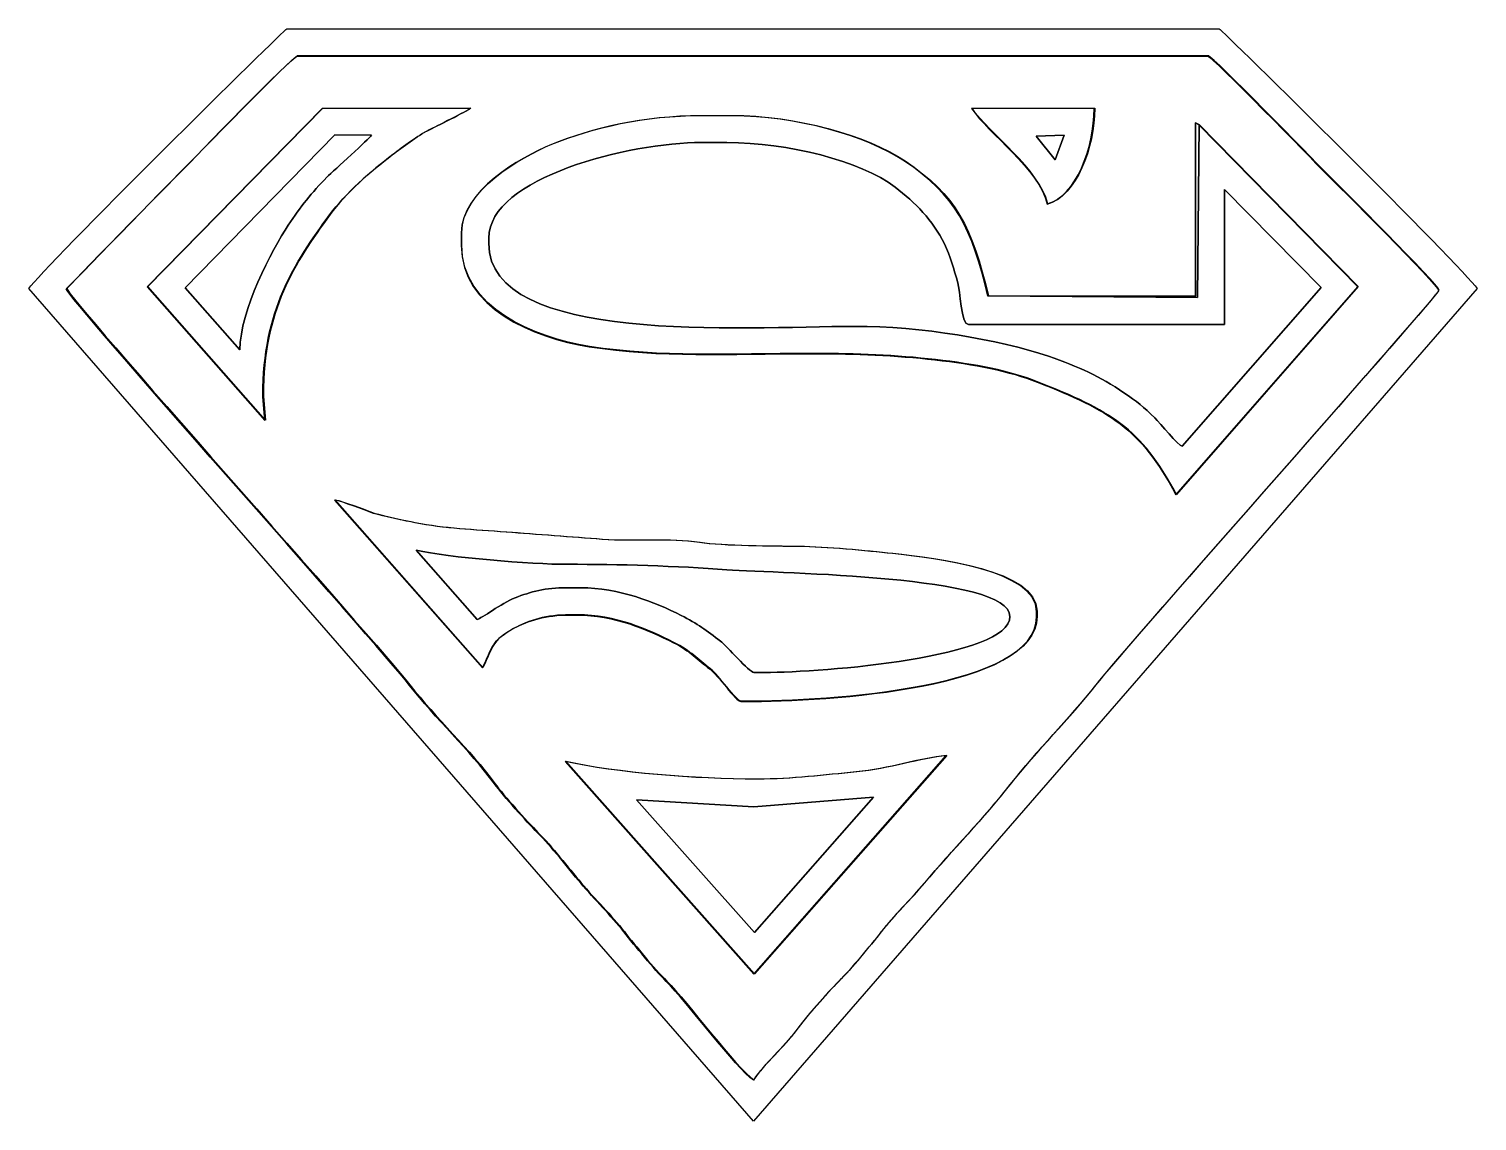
# Model space of a CAD drawing. Header units: centimetres. Extents: x -13.9 to 14.4, y -9.1 to 12.3.
import ezdxf

# ---------------------------------------------------------------- set-up
doc = ezdxf.new("R2010")
doc.units = ezdxf.units.CM
doc.header["$MEASUREMENT"] = 0
doc.layers.add('layer 1', color=7, linetype='Continuous')

msp = doc.modelspace()

# ---------------------------------------------------------------- linework, layer by layer
at = {"layer": 'layer 1'}
for points, knots in [([(-13.94435, 7.2191), (-13.94435, 7.2191), (0.23575, -9.07877), (0.23575, -9.07877), (0.23575, -9.07877), (0.23575, -9.07877), (14.39015, 7.2191), (14.39015, 7.2191), (14.39015, 7.2191), (14.12728, 7.61167), (9.38602, 12.30026), (9.34428, 12.30026), (9.34428, 12.30026), (9.34428, 12.30026), (-8.89848, 12.30026), (-8.89848, 12.30026), (-8.89848, 12.30026), (-8.94021, 12.30026), (-13.68148, 7.61167), (-13.94435, 7.2191)], [0, 0, 0, 0, 0.2, 0.2, 0.2, 0.2, 0.4, 0.4, 0.4, 0.4, 0.6, 0.6, 0.6, 0.6, 0.8, 0.8, 0.8, 0.8, 1, 1, 1, 1]), ([(-13.20335, 7.2191), (-13.20335, 7.22181), (-11.15264, 9.32264), (-10.95383, 9.52145), (-10.95383, 9.52145), (-10.71852, 9.75676), (-8.77603, 11.77097), (-8.68676, 11.77097), (-8.68676, 11.77097), (-8.68676, 11.77097), (9.13257, 11.77097), (9.13257, 11.77097), (9.13257, 11.77097), (9.21888, 11.77097), (11.18179, 9.73949), (11.41738, 9.50391), (11.41738, 9.50391), (11.65298, 9.26831), (13.64915, 7.28365), (13.64915, 7.18382), (13.64915, 7.18382), (13.64915, 7.10314), (7.54954, 0.24299), (6.93826, -0.53719), (6.93826, -0.53719), (6.40916, -1.21249), (5.78717, -1.8138), (5.25772, -2.49108), (5.25772, -2.49108), (4.75884, -3.12923), (4.12151, -3.77869), (3.58361, -4.41612), (3.58361, -4.41612), (3.31407, -4.73553), (2.99014, -5.0504), (2.73925, -5.37134), (2.73925, -5.37134), (2.51737, -5.65518), (2.15843, -6.08867), (1.90807, -6.33973), (1.90807, -6.33973), (1.67286, -6.57561), (1.27305, -7.03492), (1.07332, -7.30456), (1.07332, -7.30456), (0.83307, -7.6289), (0.46053, -7.94284), (0.24055, -8.27136), (0.24055, -8.27136), (-0.0934, -8.04774), (-1.06282, -6.74032), (-1.46227, -6.33973), (-1.46227, -6.33973), (-1.71262, -6.08867), (-2.07156, -5.65518), (-2.29345, -5.37134), (-2.29345, -5.37134), (-2.54433, -5.0504), (-2.86827, -4.73553), (-3.1378, -4.41612), (-3.1378, -4.41612), (-3.39747, -4.1084), (-3.70961, -3.70293), (-3.98442, -3.42788), (-3.98442, -3.42788), (-4.20039, -3.21172), (-4.64764, -2.7119), (-4.82653, -2.4704), (-4.82653, -2.4704), (-5.31871, -1.80597), (-5.97529, -1.19725), (-6.49246, -0.53719), (-6.49246, -0.53719), (-7.13243, 0.27961), (-13.20335, 7.05904), (-13.20335, 7.2191)], [0, 0, 0, 0, 0.05263158, 0.05263158, 0.05263158, 0.05263158, 0.10526316, 0.10526316, 0.10526316, 0.10526316, 0.15789474, 0.15789474, 0.15789474, 0.15789474, 0.21052632, 0.21052632, 0.21052632, 0.21052632, 0.26315789, 0.26315789, 0.26315789, 0.26315789, 0.31578947, 0.31578947, 0.31578947, 0.31578947, 0.36842105, 0.36842105, 0.36842105, 0.36842105, 0.42105263, 0.42105263, 0.42105263, 0.42105263, 0.47368421, 0.47368421, 0.47368421, 0.47368421, 0.52631579, 0.52631579, 0.52631579, 0.52631579, 0.57894737, 0.57894737, 0.57894737, 0.57894737, 0.63157895, 0.63157895, 0.63157895, 0.63157895, 0.68421053, 0.68421053, 0.68421053, 0.68421053, 0.73684211, 0.73684211, 0.73684211, 0.73684211, 0.78947368, 0.78947368, 0.78947368, 0.78947368, 0.84210526, 0.84210526, 0.84210526, 0.84210526, 0.89473684, 0.89473684, 0.89473684, 0.89473684, 0.94736842, 0.94736842, 0.94736842, 0.94736842, 1, 1, 1, 1]), ([(-11.61852, 7.25736), (-11.61852, 7.25736), (-9.31635, 4.64384), (-9.31635, 4.64384), (-9.31635, 4.64384), (-9.31635, 4.64384), (-9.35719, 5.10196), (-9.35719, 5.10196), (-9.35719, 5.10196), (-9.35719, 5.10196), (-9.35719, 5.13724), (-9.35719, 5.13724), (-9.35719, 5.13724), (-9.35719, 6.78876), (-8.74777, 7.71824), (-8.05165, 8.66585), (-8.05165, 8.66585), (-7.74231, 9.08696), (-7.25261, 9.51667), (-6.82628, 9.83992), (-6.82628, 9.83992), (-6.61945, 9.99675), (-6.33754, 10.21121), (-6.11139, 10.32474), (-6.11139, 10.32474), (-6.00267, 10.37932), (-5.34793, 10.70544), (-5.29933, 10.74768), (-5.29933, 10.74768), (-5.29933, 10.74768), (-8.19534, 10.75021), (-8.19534, 10.75021), (-8.19534, 10.75021), (-8.19534, 10.75021), (-11.61852, 7.25736), (-11.61852, 7.25736)], [0, 0, 0, 0, 0.11111111, 0.11111111, 0.11111111, 0.11111111, 0.22222222, 0.22222222, 0.22222222, 0.22222222, 0.33333333, 0.33333333, 0.33333333, 0.33333333, 0.44444444, 0.44444444, 0.44444444, 0.44444444, 0.55555556, 0.55555556, 0.55555556, 0.55555556, 0.66666667, 0.66666667, 0.66666667, 0.66666667, 0.77777778, 0.77777778, 0.77777778, 0.77777778, 0.88888889, 0.88888889, 0.88888889, 0.88888889, 1, 1, 1, 1]), ([(8.95614, 10.43011), (8.95614, 10.43011), (8.92018, 7.04268), (8.92018, 7.04268), (8.92018, 7.04268), (8.92018, 7.04268), (4.8277, 7.07796), (4.8277, 7.07796), (4.8277, 7.07796), (4.51692, 8.41195), (4.20035, 9.04776), (3.1975, 9.71734), (3.1975, 9.71734), (2.44108, 10.22237), (1.07036, 10.60654), (-0.18288, 10.60654), (-0.18288, 10.60654), (-0.18288, 10.60654), (-0.78274, 10.60654), (-0.78274, 10.60654), (-0.78274, 10.60654), (-1.90798, 10.60654), (-2.90991, 10.3668), (-3.71147, 10.04197), (-3.71147, 10.04197), (-4.33787, 9.78812), (-5.47576, 9.12587), (-5.47576, 8.31296), (-5.47576, 8.31296), (-5.47576, 8.31296), (-5.47576, 8.06596), (-5.47576, 8.06596), (-5.47576, 8.06596), (-5.47576, 6.84332), (-4.06827, 6.2596), (-2.97444, 6.08599), (-2.97444, 6.08599), (-1.5619, 5.86179), (-0.24963, 5.94882), (1.33441, 5.94882), (1.33441, 5.94882), (1.33441, 5.94882), (1.47555, 5.94882), (1.47555, 5.94882), (1.47555, 5.94882), (2.94983, 5.94882), (4.74258, 5.81345), (5.7909, 5.39473), (5.7909, 5.39473), (7.21444, 4.82614), (7.8038, 4.5074), (8.50663, 3.18843), (8.50663, 3.18843), (8.50663, 3.18843), (12.06609, 7.25911), (12.06609, 7.25911), (12.06609, 7.25911), (12.06609, 7.25911), (8.95614, 10.43011), (8.95614, 10.43011)], [0, 0, 0, 0, 0.06666667, 0.06666667, 0.06666667, 0.06666667, 0.13333333, 0.13333333, 0.13333333, 0.13333333, 0.2, 0.2, 0.2, 0.2, 0.26666667, 0.26666667, 0.26666667, 0.26666667, 0.33333333, 0.33333333, 0.33333333, 0.33333333, 0.4, 0.4, 0.4, 0.4, 0.46666667, 0.46666667, 0.46666667, 0.46666667, 0.53333333, 0.53333333, 0.53333333, 0.53333333, 0.6, 0.6, 0.6, 0.6, 0.66666667, 0.66666667, 0.66666667, 0.66666667, 0.73333333, 0.73333333, 0.73333333, 0.73333333, 0.8, 0.8, 0.8, 0.8, 0.86666667, 0.86666667, 0.86666667, 0.86666667, 0.93333333, 0.93333333, 0.93333333, 0.93333333, 1, 1, 1, 1]), ([(5.99213, 8.87754), (6.54615, 9.02547), (6.90956, 9.97985), (6.90956, 10.74768), (6.90956, 10.74768), (6.90956, 10.74768), (4.51013, 10.74768), (4.51013, 10.74768), (4.51013, 10.74768), (4.83428, 10.26361), (5.83461, 9.55367), (5.99213, 8.87754)], [0, 0, 0, 0, 0.33333333, 0.33333333, 0.33333333, 0.33333333, 0.66666667, 0.66666667, 0.66666667, 0.66666667, 1, 1, 1, 1]), ([(-7.95789, 10.23026), (-7.95789, 10.23026), (-7.24005, 10.2184), (-7.24005, 10.2184), (-7.24005, 10.2184), (-7.28676, 10.14863), (-7.97081, 9.54066), (-8.11342, 9.39805), (-8.11342, 9.39805), (-8.40809, 9.10339), (-8.63532, 8.81365), (-8.87025, 8.46117), (-8.87025, 8.46117), (-9.19423, 7.97507), (-9.81591, 6.78153), (-9.81591, 6.01939), (-9.81591, 6.01939), (-9.81591, 6.01939), (-10.89, 7.23429), (-10.89, 7.23429), (-10.89, 7.23429), (-10.89, 7.23429), (-7.95789, 10.23026), (-7.95789, 10.23026)], [0, 0, 0, 0, 0.16666667, 0.16666667, 0.16666667, 0.16666667, 0.33333333, 0.33333333, 0.33333333, 0.33333333, 0.5, 0.5, 0.5, 0.5, 0.66666667, 0.66666667, 0.66666667, 0.66666667, 0.83333333, 0.83333333, 0.83333333, 0.83333333, 1, 1, 1, 1]), ([(6.13834, 9.73545), (6.13834, 9.73545), (5.76265, 10.20416), (5.76265, 10.20416), (5.76265, 10.20416), (5.76265, 10.20416), (6.3097, 10.2184), (6.3097, 10.2184), (6.3097, 10.2184), (6.3097, 10.2184), (6.13834, 9.73545), (6.13834, 9.73545)], [0, 0, 0, 0, 0.33333333, 0.33333333, 0.33333333, 0.33333333, 0.66666667, 0.66666667, 0.66666667, 0.66666667, 1, 1, 1, 1]), ([(-4.94647, 8.20711), (-4.94647, 9.39093), (-2.19256, 10.07725), (-0.78274, 10.07725), (-0.78274, 10.07725), (-0.78274, 10.07725), (-0.28874, 10.07725), (-0.28874, 10.07725), (-0.28874, 10.07725), (0.90175, 10.07725), (2.32763, 9.71994), (3.00277, 9.20504), (3.00277, 9.20504), (3.40839, 8.8957), (3.73201, 8.56625), (3.97011, 8.09052), (3.97011, 8.09052), (4.08364, 7.86369), (4.15546, 7.58819), (4.23318, 7.3303), (4.23318, 7.3303), (4.27183, 7.20206), (4.29062, 6.51339), (4.43956, 6.51339), (4.43956, 6.51339), (4.43956, 6.51339), (9.45014, 6.51339), (9.45014, 6.51339), (9.45014, 6.51339), (9.45014, 6.51339), (9.45014, 9.15982), (9.45014, 9.15982), (9.45014, 9.15982), (9.45014, 9.15982), (11.33815, 7.23671), (11.33815, 7.23671), (11.33815, 7.23671), (11.33815, 7.23671), (8.62049, 4.12985), (8.62049, 4.12985), (8.62049, 4.12985), (8.5498, 4.13766), (8.18531, 4.58475), (8.08277, 4.6873), (8.08277, 4.6873), (7.874, 4.89607), (7.73114, 5.013), (7.4812, 5.17959), (7.4812, 5.17959), (7.00874, 5.49447), (6.60011, 5.69151), (6.00549, 5.8916), (6.00549, 5.8916), (5.03386, 6.21855), (3.49484, 6.48486), (2.21669, 6.47824), (2.21669, 6.47824), (-0.02625, 6.46663), (-4.94647, 6.11371), (-4.94647, 8.10125), (-4.94647, 8.10125), (-4.94647, 8.10125), (-4.94647, 8.20711), (-4.94647, 8.20711)], [0, 0, 0, 0, 0.0625, 0.0625, 0.0625, 0.0625, 0.125, 0.125, 0.125, 0.125, 0.1875, 0.1875, 0.1875, 0.1875, 0.25, 0.25, 0.25, 0.25, 0.3125, 0.3125, 0.3125, 0.3125, 0.375, 0.375, 0.375, 0.375, 0.4375, 0.4375, 0.4375, 0.4375, 0.5, 0.5, 0.5, 0.5, 0.5625, 0.5625, 0.5625, 0.5625, 0.625, 0.625, 0.625, 0.625, 0.6875, 0.6875, 0.6875, 0.6875, 0.75, 0.75, 0.75, 0.75, 0.8125, 0.8125, 0.8125, 0.8125, 0.875, 0.875, 0.875, 0.875, 0.9375, 0.9375, 0.9375, 0.9375, 1, 1, 1, 1]), ([(-5.06022, -0.19788), (-4.86575, 0.19793), (-4.87964, 0.33507), (-4.46463, 0.56226), (-4.46463, 0.56226), (-4.16007, 0.72898), (-3.81469, 0.83238), (-3.35861, 0.83238), (-3.35861, 0.83238), (-3.35861, 0.83238), (-3.21746, 0.83238), (-3.21746, 0.83238), (-3.21746, 0.83238), (-2.46011, 0.83238), (-1.84517, 0.54839), (-1.32407, 0.29105), (-1.32407, 0.29105), (-0.98548, 0.12383), (-0.86673, -0.03919), (-0.60621, -0.22609), (-0.60621, -0.22609), (-0.46533, -0.32716), (-0.0977, -0.86134), (-0.00645, -0.86134), (-0.00645, -0.86134), (-0.00645, -0.86134), (0.06412, -0.86134), (0.06412, -0.86134), (0.06412, -0.86134), (1.72996, -0.86134), (5.78042, -0.60408), (5.78042, 0.79709), (5.78042, 0.79709), (5.78042, 0.79709), (5.78042, 0.90295), (5.78042, 0.90295), (5.78042, 0.90295), (5.78042, 1.7139), (3.81953, 1.93918), (2.96042, 2.03496), (2.96042, 2.03496), (2.43694, 2.09332), (1.66894, 2.1668), (1.12404, 2.17458), (1.12404, 2.17458), (0.65129, 2.18133), (-0.37178, 2.18234), (-0.81053, 2.25131), (-0.81053, 2.25131), (-1.41073, 2.34564), (-2.06915, 2.26511), (-2.72374, 2.3141), (-2.72374, 2.3141), (-3.29864, 2.35713), (-4.01843, 2.41279), (-4.59333, 2.4558), (-4.59333, 2.4558), (-5.24597, 2.50462), (-5.79407, 2.52406), (-6.38569, 2.63945), (-6.38569, 2.63945), (-6.56617, 2.67465), (-6.9994, 2.75933), (-7.18971, 2.82343), (-7.18971, 2.82343), (-7.40133, 2.89471), (-7.78214, 3.05255), (-7.95399, 3.08341), (-7.95399, 3.08341), (-7.95399, 3.08341), (-5.06022, -0.19788), (-5.06022, -0.19788)], [0, 0, 0, 0, 0.05555556, 0.05555556, 0.05555556, 0.05555556, 0.11111111, 0.11111111, 0.11111111, 0.11111111, 0.16666667, 0.16666667, 0.16666667, 0.16666667, 0.22222222, 0.22222222, 0.22222222, 0.22222222, 0.27777778, 0.27777778, 0.27777778, 0.27777778, 0.33333333, 0.33333333, 0.33333333, 0.33333333, 0.38888889, 0.38888889, 0.38888889, 0.38888889, 0.44444444, 0.44444444, 0.44444444, 0.44444444, 0.5, 0.5, 0.5, 0.5, 0.55555556, 0.55555556, 0.55555556, 0.55555556, 0.61111111, 0.61111111, 0.61111111, 0.61111111, 0.66666667, 0.66666667, 0.66666667, 0.66666667, 0.72222222, 0.72222222, 0.72222222, 0.72222222, 0.77777778, 0.77777778, 0.77777778, 0.77777778, 0.83333333, 0.83333333, 0.83333333, 0.83333333, 0.88888889, 0.88888889, 0.88888889, 0.88888889, 0.94444444, 0.94444444, 0.94444444, 0.94444444, 1, 1, 1, 1]), ([(-6.36801, 2.09376), (-5.73114, 1.95665), (-4.14154, 1.81887), (-3.3939, 1.82037), (-3.3939, 1.82037), (-2.42969, 1.8223), (-1.24356, 1.78627), (-0.28846, 1.7148), (-0.28846, 1.7148), (0.78078, 1.63478), (5.25113, 1.60994), (5.25113, 0.79709), (5.25113, 0.79709), (5.25113, -0.00352), (1.5954, -0.29677), (0.45226, -0.29677), (0.45226, -0.29677), (0.45226, -0.29677), (0.24055, -0.29677), (0.24055, -0.29677), (0.24055, -0.29677), (0.15032, -0.29677), (-0.28985, 0.22294), (-0.41569, 0.31728), (-0.41569, 0.31728), (-0.68431, 0.51865), (-0.86554, 0.66222), (-1.18278, 0.82048), (-1.18278, 0.82048), (-1.69557, 1.07629), (-2.39975, 1.36166), (-3.14689, 1.36166), (-3.14689, 1.36166), (-3.14689, 1.36166), (-3.42918, 1.36166), (-3.42918, 1.36166), (-3.42918, 1.36166), (-3.8264, 1.36166), (-4.13482, 1.28288), (-4.4318, 1.16456), (-4.4318, 1.16456), (-4.70162, 1.05706), (-5.09253, 0.75347), (-5.1767, 0.74128), (-5.1767, 0.74128), (-5.1767, 0.74128), (-6.36801, 2.09376), (-6.36801, 2.09376)], [0, 0, 0, 0, 0.08333333, 0.08333333, 0.08333333, 0.08333333, 0.16666667, 0.16666667, 0.16666667, 0.16666667, 0.25, 0.25, 0.25, 0.25, 0.33333333, 0.33333333, 0.33333333, 0.33333333, 0.41666667, 0.41666667, 0.41666667, 0.41666667, 0.5, 0.5, 0.5, 0.5, 0.58333333, 0.58333333, 0.58333333, 0.58333333, 0.66666667, 0.66666667, 0.66666667, 0.66666667, 0.75, 0.75, 0.75, 0.75, 0.83333333, 0.83333333, 0.83333333, 0.83333333, 0.91666667, 0.91666667, 0.91666667, 0.91666667, 1, 1, 1, 1]), ([(0.31112, -2.37863), (-0.89945, -2.37863), (-2.43698, -2.25693), (-3.43976, -2.03511), (-3.43976, -2.03511), (-3.43976, -2.03511), (0.251, -6.19869), (0.251, -6.19869), (0.251, -6.19869), (0.251, -6.19869), (4.01613, -1.91992), (4.01613, -1.91992), (4.01613, -1.91992), (3.49736, -1.96309), (2.88928, -2.18043), (2.25291, -2.23856), (2.25291, -2.23856), (1.62306, -2.29609), (1.0059, -2.37863), (0.31112, -2.37863)], [0, 0, 0, 0, 0.2, 0.2, 0.2, 0.2, 0.4, 0.4, 0.4, 0.4, 0.6, 0.6, 0.6, 0.6, 0.8, 0.8, 0.8, 0.8, 1, 1, 1, 1]), ([(0.25115, -5.38725), (0.25115, -5.38725), (-2.05446, -2.79042), (-2.05446, -2.79042), (-2.05446, -2.79042), (-2.05446, -2.79042), (0.24205, -2.92803), (0.24205, -2.92803), (0.24205, -2.92803), (0.24205, -2.92803), (2.57935, -2.74023), (2.57935, -2.74023), (2.57935, -2.74023), (2.57935, -2.74023), (0.25115, -5.38725), (0.25115, -5.38725)], [0, 0, 0, 0, 0.25, 0.25, 0.25, 0.25, 0.5, 0.5, 0.5, 0.5, 0.75, 0.75, 0.75, 0.75, 1, 1, 1, 1])]:
    msp.add_open_spline(points, degree=3, knots=knots, dxfattribs=at)
at = {"layer": 'layer 1', "color": 1}
for points, knots in [([(-13.21415, 7.21314), (-13.21415, 7.05308), (-7.14323, 0.27365), (-6.50326, -0.54315), (-6.50326, -0.54315), (-5.98609, -1.20321), (-5.32951, -1.81193), (-4.83733, -2.47636), (-4.83733, -2.47636), (-4.65844, -2.71786), (-4.21119, -3.21768), (-3.99522, -3.43384), (-3.99522, -3.43384), (-3.72041, -3.70889), (-3.40827, -4.11436), (-3.1486, -4.42208), (-3.1486, -4.42208), (-2.87907, -4.74149), (-2.55513, -5.05636), (-2.30425, -5.3773), (-2.30425, -5.3773), (-2.08236, -5.66114), (-1.72342, -6.09463), (-1.47307, -6.34569), (-1.47307, -6.34569), (-1.07362, -6.74628), (-0.1042, -8.0537), (0.22975, -8.27732), (0.22975, -8.27732), (0.44973, -7.9488), (0.82227, -7.63486), (1.06252, -7.31052), (1.06252, -7.31052), (1.26225, -7.04088), (1.66206, -6.58157), (1.89727, -6.34569), (1.89727, -6.34569), (2.14763, -6.09463), (2.50657, -5.66114), (2.72845, -5.3773), (2.72845, -5.3773), (2.97934, -5.05636), (3.30327, -4.74149), (3.57281, -4.42208), (3.57281, -4.42208), (4.11071, -3.78465), (4.74804, -3.13519), (5.24692, -2.49704), (5.24692, -2.49704), (5.77637, -1.81976), (6.39836, -1.21845), (6.92746, -0.54315), (6.92746, -0.54315), (7.53874, 0.23703), (13.63835, 7.09718), (13.63835, 7.17786), (13.63835, 7.17786), (13.63835, 7.27769), (11.64218, 9.26235), (11.40658, 9.49795), (11.40658, 9.49795), (11.17099, 9.73353), (9.20808, 11.76501), (9.12177, 11.76501), (9.12177, 11.76501), (9.12177, 11.76501), (-8.69756, 11.76501), (-8.69756, 11.76501), (-8.69756, 11.76501), (-8.78683, 11.76501), (-10.72932, 9.7508), (-10.96463, 9.51549), (-10.96463, 9.51549), (-11.16344, 9.31668), (-13.21415, 7.21585), (-13.21415, 7.21314)], [0, 0, 0, 0, 0.05263158, 0.05263158, 0.05263158, 0.05263158, 0.10526316, 0.10526316, 0.10526316, 0.10526316, 0.15789474, 0.15789474, 0.15789474, 0.15789474, 0.21052632, 0.21052632, 0.21052632, 0.21052632, 0.26315789, 0.26315789, 0.26315789, 0.26315789, 0.31578947, 0.31578947, 0.31578947, 0.31578947, 0.36842105, 0.36842105, 0.36842105, 0.36842105, 0.42105263, 0.42105263, 0.42105263, 0.42105263, 0.47368421, 0.47368421, 0.47368421, 0.47368421, 0.52631579, 0.52631579, 0.52631579, 0.52631579, 0.57894737, 0.57894737, 0.57894737, 0.57894737, 0.63157895, 0.63157895, 0.63157895, 0.63157895, 0.68421053, 0.68421053, 0.68421053, 0.68421053, 0.73684211, 0.73684211, 0.73684211, 0.73684211, 0.78947368, 0.78947368, 0.78947368, 0.78947368, 0.84210526, 0.84210526, 0.84210526, 0.84210526, 0.89473684, 0.89473684, 0.89473684, 0.89473684, 0.94736842, 0.94736842, 0.94736842, 0.94736842, 1, 1, 1, 1]), ([(-8.20614, 10.74425), (-8.20614, 10.74425), (-5.31013, 10.74172), (-5.31013, 10.74172), (-5.31013, 10.74172), (-5.35873, 10.69948), (-6.01347, 10.37336), (-6.12219, 10.31878), (-6.12219, 10.31878), (-6.34834, 10.20525), (-6.63025, 9.99079), (-6.83708, 9.83396), (-6.83708, 9.83396), (-7.26341, 9.51071), (-7.75311, 9.081), (-8.06245, 8.65989), (-8.06245, 8.65989), (-8.75857, 7.71228), (-9.36799, 6.7828), (-9.36799, 5.13128), (-9.36799, 5.13128), (-9.36799, 5.13128), (-9.36799, 5.096), (-9.36799, 5.096), (-9.36799, 5.096), (-9.36799, 5.096), (-9.32715, 4.63788), (-9.32715, 4.63788), (-9.32715, 4.63788), (-9.32715, 4.63788), (-11.62932, 7.2514), (-11.62932, 7.2514), (-11.62932, 7.2514), (-11.62932, 7.2514), (-8.20614, 10.74425), (-8.20614, 10.74425)], [0, 0, 0, 0, 0.11111111, 0.11111111, 0.11111111, 0.11111111, 0.22222222, 0.22222222, 0.22222222, 0.22222222, 0.33333333, 0.33333333, 0.33333333, 0.33333333, 0.44444444, 0.44444444, 0.44444444, 0.44444444, 0.55555556, 0.55555556, 0.55555556, 0.55555556, 0.66666667, 0.66666667, 0.66666667, 0.66666667, 0.77777778, 0.77777778, 0.77777778, 0.77777778, 0.88888889, 0.88888889, 0.88888889, 0.88888889, 1, 1, 1, 1]), ([(4.8169, 7.072), (4.8169, 7.072), (8.87477, 7.072), (8.87477, 7.072), (8.87477, 7.072), (8.87477, 7.072), (8.87477, 10.45944), (8.87477, 10.45944), (8.87477, 10.45944), (8.87477, 10.45944), (8.94534, 10.42415), (8.94534, 10.42415), (8.94534, 10.42415), (8.94534, 10.42415), (12.05529, 7.25315), (12.05529, 7.25315), (12.05529, 7.25315), (12.05529, 7.25315), (8.49583, 3.18247), (8.49583, 3.18247), (8.49583, 3.18247), (7.793, 4.50144), (7.20364, 4.82018), (5.7801, 5.38877), (5.7801, 5.38877), (4.73178, 5.80749), (2.93903, 5.94286), (1.46475, 5.94286), (1.46475, 5.94286), (1.46475, 5.94286), (1.32361, 5.94286), (1.32361, 5.94286), (1.32361, 5.94286), (-0.26043, 5.94286), (-1.5727, 5.85583), (-2.98524, 6.08003), (-2.98524, 6.08003), (-4.07907, 6.25364), (-5.48656, 6.83736), (-5.48656, 8.06), (-5.48656, 8.06), (-5.48656, 8.06), (-5.48656, 8.307), (-5.48656, 8.307), (-5.48656, 8.307), (-5.48656, 9.11991), (-4.34867, 9.78216), (-3.72227, 10.03601), (-3.72227, 10.03601), (-2.92071, 10.36084), (-1.91878, 10.60058), (-0.79354, 10.60058), (-0.79354, 10.60058), (-0.79354, 10.60058), (-0.19368, 10.60058), (-0.19368, 10.60058), (-0.19368, 10.60058), (1.05956, 10.60058), (2.43028, 10.21641), (3.1867, 9.71138), (3.1867, 9.71138), (4.18955, 9.0418), (4.50612, 8.40599), (4.8169, 7.072)], [0, 0, 0, 0, 0.0625, 0.0625, 0.0625, 0.0625, 0.125, 0.125, 0.125, 0.125, 0.1875, 0.1875, 0.1875, 0.1875, 0.25, 0.25, 0.25, 0.25, 0.3125, 0.3125, 0.3125, 0.3125, 0.375, 0.375, 0.375, 0.375, 0.4375, 0.4375, 0.4375, 0.4375, 0.5, 0.5, 0.5, 0.5, 0.5625, 0.5625, 0.5625, 0.5625, 0.625, 0.625, 0.625, 0.625, 0.6875, 0.6875, 0.6875, 0.6875, 0.75, 0.75, 0.75, 0.75, 0.8125, 0.8125, 0.8125, 0.8125, 0.875, 0.875, 0.875, 0.875, 0.9375, 0.9375, 0.9375, 0.9375, 1, 1, 1, 1]), ([(5.98133, 8.87158), (5.82381, 9.54771), (4.82348, 10.25765), (4.49933, 10.74172), (4.49933, 10.74172), (4.49933, 10.74172), (6.89876, 10.74172), (6.89876, 10.74172), (6.89876, 10.74172), (6.89876, 9.97389), (6.53535, 9.01951), (5.98133, 8.87158)], [0, 0, 0, 0, 0.33333333, 0.33333333, 0.33333333, 0.33333333, 0.66666667, 0.66666667, 0.66666667, 0.66666667, 1, 1, 1, 1]), ([(-7.96479, 3.07745), (-7.79294, 3.04659), (-7.41213, 2.88875), (-7.20051, 2.81747), (-7.20051, 2.81747), (-7.0102, 2.75337), (-6.57697, 2.66869), (-6.39649, 2.63349), (-6.39649, 2.63349), (-5.80487, 2.5181), (-5.25677, 2.49866), (-4.60413, 2.44984), (-4.60413, 2.44984), (-4.02923, 2.40683), (-3.30944, 2.35117), (-2.73454, 2.30814), (-2.73454, 2.30814), (-2.07995, 2.25915), (-1.42153, 2.33968), (-0.82133, 2.24535), (-0.82133, 2.24535), (-0.38258, 2.17638), (0.64049, 2.17537), (1.11324, 2.16862), (1.11324, 2.16862), (1.65814, 2.16084), (2.42614, 2.08736), (2.94962, 2.029), (2.94962, 2.029), (3.80873, 1.93322), (5.76962, 1.70794), (5.76962, 0.89699), (5.76962, 0.89699), (5.76962, 0.89699), (5.76962, 0.79113), (5.76962, 0.79113), (5.76962, 0.79113), (5.76962, -0.61004), (1.71916, -0.8673), (0.05332, -0.8673), (0.05332, -0.8673), (0.05332, -0.8673), (-0.01725, -0.8673), (-0.01725, -0.8673), (-0.01725, -0.8673), (-0.1085, -0.8673), (-0.47613, -0.33312), (-0.61701, -0.23205), (-0.61701, -0.23205), (-0.87753, -0.04515), (-0.99628, 0.11787), (-1.33487, 0.28509), (-1.33487, 0.28509), (-1.85597, 0.54243), (-2.47091, 0.82642), (-3.22826, 0.82642), (-3.22826, 0.82642), (-3.22826, 0.82642), (-3.36941, 0.82642), (-3.36941, 0.82642), (-3.36941, 0.82642), (-3.82549, 0.82642), (-4.17087, 0.72302), (-4.47543, 0.5563), (-4.47543, 0.5563), (-4.89044, 0.32911), (-4.87655, 0.19197), (-5.07102, -0.20384), (-5.07102, -0.20384), (-5.07102, -0.20384), (-7.96479, 3.07745), (-7.96479, 3.07745)], [0, 0, 0, 0, 0.05555556, 0.05555556, 0.05555556, 0.05555556, 0.11111111, 0.11111111, 0.11111111, 0.11111111, 0.16666667, 0.16666667, 0.16666667, 0.16666667, 0.22222222, 0.22222222, 0.22222222, 0.22222222, 0.27777778, 0.27777778, 0.27777778, 0.27777778, 0.33333333, 0.33333333, 0.33333333, 0.33333333, 0.38888889, 0.38888889, 0.38888889, 0.38888889, 0.44444444, 0.44444444, 0.44444444, 0.44444444, 0.5, 0.5, 0.5, 0.5, 0.55555556, 0.55555556, 0.55555556, 0.55555556, 0.61111111, 0.61111111, 0.61111111, 0.61111111, 0.66666667, 0.66666667, 0.66666667, 0.66666667, 0.72222222, 0.72222222, 0.72222222, 0.72222222, 0.77777778, 0.77777778, 0.77777778, 0.77777778, 0.83333333, 0.83333333, 0.83333333, 0.83333333, 0.88888889, 0.88888889, 0.88888889, 0.88888889, 0.94444444, 0.94444444, 0.94444444, 0.94444444, 1, 1, 1, 1]), ([(0.30032, -2.38459), (0.9951, -2.38459), (1.61226, -2.30205), (2.24211, -2.24452), (2.24211, -2.24452), (2.87848, -2.18639), (3.48656, -1.96905), (4.00533, -1.92588), (4.00533, -1.92588), (4.00533, -1.92588), (0.2402, -6.20465), (0.2402, -6.20465), (0.2402, -6.20465), (0.2402, -6.20465), (-3.45056, -2.04107), (-3.45056, -2.04107), (-3.45056, -2.04107), (-2.44778, -2.26289), (-0.91025, -2.38459), (0.30032, -2.38459)], [0, 0, 0, 0, 0.2, 0.2, 0.2, 0.2, 0.4, 0.4, 0.4, 0.4, 0.6, 0.6, 0.6, 0.6, 0.8, 0.8, 0.8, 0.8, 1, 1, 1, 1])]:
    msp.add_open_spline(points, degree=3, knots=knots, dxfattribs=at)
at = {"layer": 'layer 1', "color": 2}
for points, knots in [([(-10.89, 7.23429), (-10.89, 7.23429), (-9.81591, 6.01939), (-9.81591, 6.01939), (-9.81591, 6.01939), (-9.81591, 6.78153), (-9.19423, 7.97507), (-8.87025, 8.46117), (-8.87025, 8.46117), (-8.63532, 8.81365), (-8.40809, 9.10339), (-8.11342, 9.39805), (-8.11342, 9.39805), (-7.97081, 9.54066), (-7.28676, 10.14863), (-7.24005, 10.2184), (-7.24005, 10.2184), (-7.24005, 10.2184), (-7.95789, 10.23026), (-7.95789, 10.23026), (-7.95789, 10.23026), (-7.95789, 10.23026), (-10.89, 7.23429), (-10.89, 7.23429)], [0, 0, 0, 0, 0.16666667, 0.16666667, 0.16666667, 0.16666667, 0.33333333, 0.33333333, 0.33333333, 0.33333333, 0.5, 0.5, 0.5, 0.5, 0.66666667, 0.66666667, 0.66666667, 0.66666667, 0.83333333, 0.83333333, 0.83333333, 0.83333333, 1, 1, 1, 1]), ([(6.13834, 9.73545), (6.13834, 9.73545), (6.3097, 10.2184), (6.3097, 10.2184), (6.3097, 10.2184), (6.3097, 10.2184), (5.76265, 10.20416), (5.76265, 10.20416), (5.76265, 10.20416), (5.76265, 10.20416), (6.13834, 9.73545), (6.13834, 9.73545)], [0, 0, 0, 0, 0.33333333, 0.33333333, 0.33333333, 0.33333333, 0.66666667, 0.66666667, 0.66666667, 0.66666667, 1, 1, 1, 1]), ([(-4.94647, 8.20711), (-4.94647, 8.20711), (-4.94647, 8.10125), (-4.94647, 8.10125), (-4.94647, 8.10125), (-4.94647, 6.11371), (-0.02625, 6.46663), (2.21669, 6.47824), (2.21669, 6.47824), (3.49484, 6.48486), (5.03386, 6.21855), (6.00549, 5.8916), (6.00549, 5.8916), (6.60011, 5.69151), (7.00874, 5.49447), (7.4812, 5.17959), (7.4812, 5.17959), (7.73114, 5.013), (7.874, 4.89607), (8.08277, 4.6873), (8.08277, 4.6873), (8.18531, 4.58475), (8.5498, 4.13766), (8.62049, 4.12985), (8.62049, 4.12985), (8.62049, 4.12985), (11.33815, 7.23671), (11.33815, 7.23671), (11.33815, 7.23671), (11.33815, 7.23671), (9.45014, 9.15982), (9.45014, 9.15982), (9.45014, 9.15982), (9.45014, 9.15982), (9.45014, 6.51339), (9.45014, 6.51339), (9.45014, 6.51339), (9.45014, 6.51339), (4.43956, 6.51339), (4.43956, 6.51339), (4.43956, 6.51339), (4.29062, 6.51339), (4.27183, 7.20206), (4.23318, 7.3303), (4.23318, 7.3303), (4.15546, 7.58819), (4.08364, 7.86369), (3.97011, 8.09052), (3.97011, 8.09052), (3.73201, 8.56625), (3.40839, 8.8957), (3.00277, 9.20504), (3.00277, 9.20504), (2.32763, 9.71994), (0.90175, 10.07725), (-0.28874, 10.07725), (-0.28874, 10.07725), (-0.28874, 10.07725), (-0.78274, 10.07725), (-0.78274, 10.07725), (-0.78274, 10.07725), (-2.19256, 10.07725), (-4.94647, 9.39093), (-4.94647, 8.20711)], [0, 0, 0, 0, 0.0625, 0.0625, 0.0625, 0.0625, 0.125, 0.125, 0.125, 0.125, 0.1875, 0.1875, 0.1875, 0.1875, 0.25, 0.25, 0.25, 0.25, 0.3125, 0.3125, 0.3125, 0.3125, 0.375, 0.375, 0.375, 0.375, 0.4375, 0.4375, 0.4375, 0.4375, 0.5, 0.5, 0.5, 0.5, 0.5625, 0.5625, 0.5625, 0.5625, 0.625, 0.625, 0.625, 0.625, 0.6875, 0.6875, 0.6875, 0.6875, 0.75, 0.75, 0.75, 0.75, 0.8125, 0.8125, 0.8125, 0.8125, 0.875, 0.875, 0.875, 0.875, 0.9375, 0.9375, 0.9375, 0.9375, 1, 1, 1, 1]), ([(-5.1767, 0.74128), (-5.09253, 0.75347), (-4.70162, 1.05706), (-4.4318, 1.16456), (-4.4318, 1.16456), (-4.13482, 1.28288), (-3.8264, 1.36166), (-3.42918, 1.36166), (-3.42918, 1.36166), (-3.42918, 1.36166), (-3.14689, 1.36166), (-3.14689, 1.36166), (-3.14689, 1.36166), (-2.39975, 1.36166), (-1.69557, 1.07629), (-1.18278, 0.82048), (-1.18278, 0.82048), (-0.86554, 0.66222), (-0.68431, 0.51865), (-0.41569, 0.31728), (-0.41569, 0.31728), (-0.28985, 0.22294), (0.15032, -0.29677), (0.24055, -0.29677), (0.24055, -0.29677), (0.24055, -0.29677), (0.45226, -0.29677), (0.45226, -0.29677), (0.45226, -0.29677), (1.5954, -0.29677), (5.25113, -0.00352), (5.25113, 0.79709), (5.25113, 0.79709), (5.25113, 1.60994), (0.78078, 1.63478), (-0.28846, 1.7148), (-0.28846, 1.7148), (-1.24356, 1.78627), (-2.42969, 1.8223), (-3.3939, 1.82037), (-3.3939, 1.82037), (-4.14154, 1.81887), (-5.73114, 1.95665), (-6.36801, 2.09376), (-6.36801, 2.09376), (-6.36801, 2.09376), (-5.1767, 0.74128), (-5.1767, 0.74128)], [0, 0, 0, 0, 0.08333333, 0.08333333, 0.08333333, 0.08333333, 0.16666667, 0.16666667, 0.16666667, 0.16666667, 0.25, 0.25, 0.25, 0.25, 0.33333333, 0.33333333, 0.33333333, 0.33333333, 0.41666667, 0.41666667, 0.41666667, 0.41666667, 0.5, 0.5, 0.5, 0.5, 0.58333333, 0.58333333, 0.58333333, 0.58333333, 0.66666667, 0.66666667, 0.66666667, 0.66666667, 0.75, 0.75, 0.75, 0.75, 0.83333333, 0.83333333, 0.83333333, 0.83333333, 0.91666667, 0.91666667, 0.91666667, 0.91666667, 1, 1, 1, 1]), ([(2.57935, -2.74023), (2.57935, -2.74023), (0.24205, -2.92803), (0.24205, -2.92803), (0.24205, -2.92803), (0.24205, -2.92803), (-2.05446, -2.79042), (-2.05446, -2.79042), (-2.05446, -2.79042), (-2.05446, -2.79042), (0.25115, -5.38725), (0.25115, -5.38725), (0.25115, -5.38725), (0.25115, -5.38725), (2.57935, -2.74023), (2.57935, -2.74023)], [0, 0, 0, 0, 0.25, 0.25, 0.25, 0.25, 0.5, 0.5, 0.5, 0.5, 0.75, 0.75, 0.75, 0.75, 1, 1, 1, 1])]:
    msp.add_open_spline(points, degree=3, knots=knots, dxfattribs=at)
at = {"layer": 'layer 1', "color": 16}
msp.add_open_spline([(4.8277, 7.07796), (4.8277, 7.07796), (8.92018, 7.04268), (8.92018, 7.04268), (8.92018, 7.04268), (8.92018, 7.04268), (8.95614, 10.43011), (8.95614, 10.43011), (8.95614, 10.43011), (8.95614, 10.43011), (8.88557, 10.4654), (8.88557, 10.4654), (8.88557, 10.4654), (8.88557, 10.4654), (8.88557, 7.07796), (8.88557, 7.07796), (8.88557, 7.07796), (8.88557, 7.07796), (4.8277, 7.07796), (4.8277, 7.07796)], degree=3, knots=[0, 0, 0, 0, 0.2, 0.2, 0.2, 0.2, 0.4, 0.4, 0.4, 0.4, 0.6, 0.6, 0.6, 0.6, 0.8, 0.8, 0.8, 0.8, 1, 1, 1, 1], dxfattribs=at)

doc.saveas('drawing.dxf')
